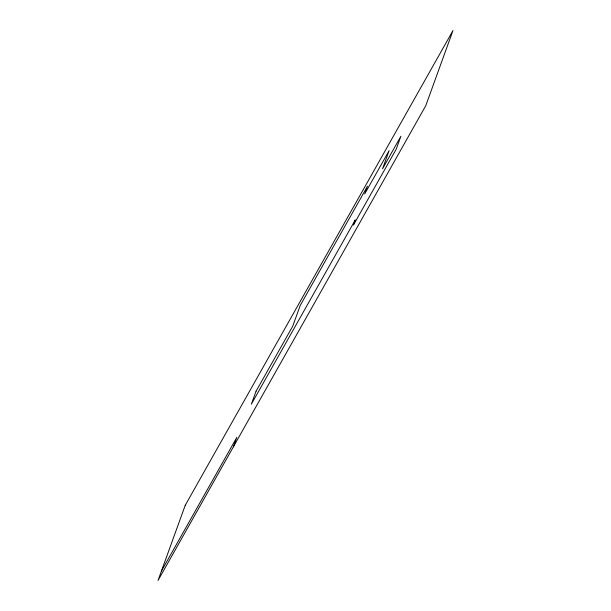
<?xml version="1.0" encoding="UTF-8"?>
<svg xmlns="http://www.w3.org/2000/svg" width="611" height="611" viewBox="0 0 611 611"><rect width="100%" height="100%" fill="white"/><g stroke="black" fill="none" stroke-linecap="round" stroke-linejoin="round"><path stroke-width="0.92" d="M233.394 446.817L236.808 437.384L161.441 571.018M185.248 505.266L158.028 580.45L425.752 105.734L452.972 30.55L185.248 505.266M256.055 391.208L251.365 404.177L355.289 219.899L353.41 225.085L396.203 149.206L400.892 136.245L382.555 168.766L389.123 150.619L364.675 193.977L367.486 186.195L300.245 305.431L292.738 326.175L256.055 391.208"/></g></svg>
